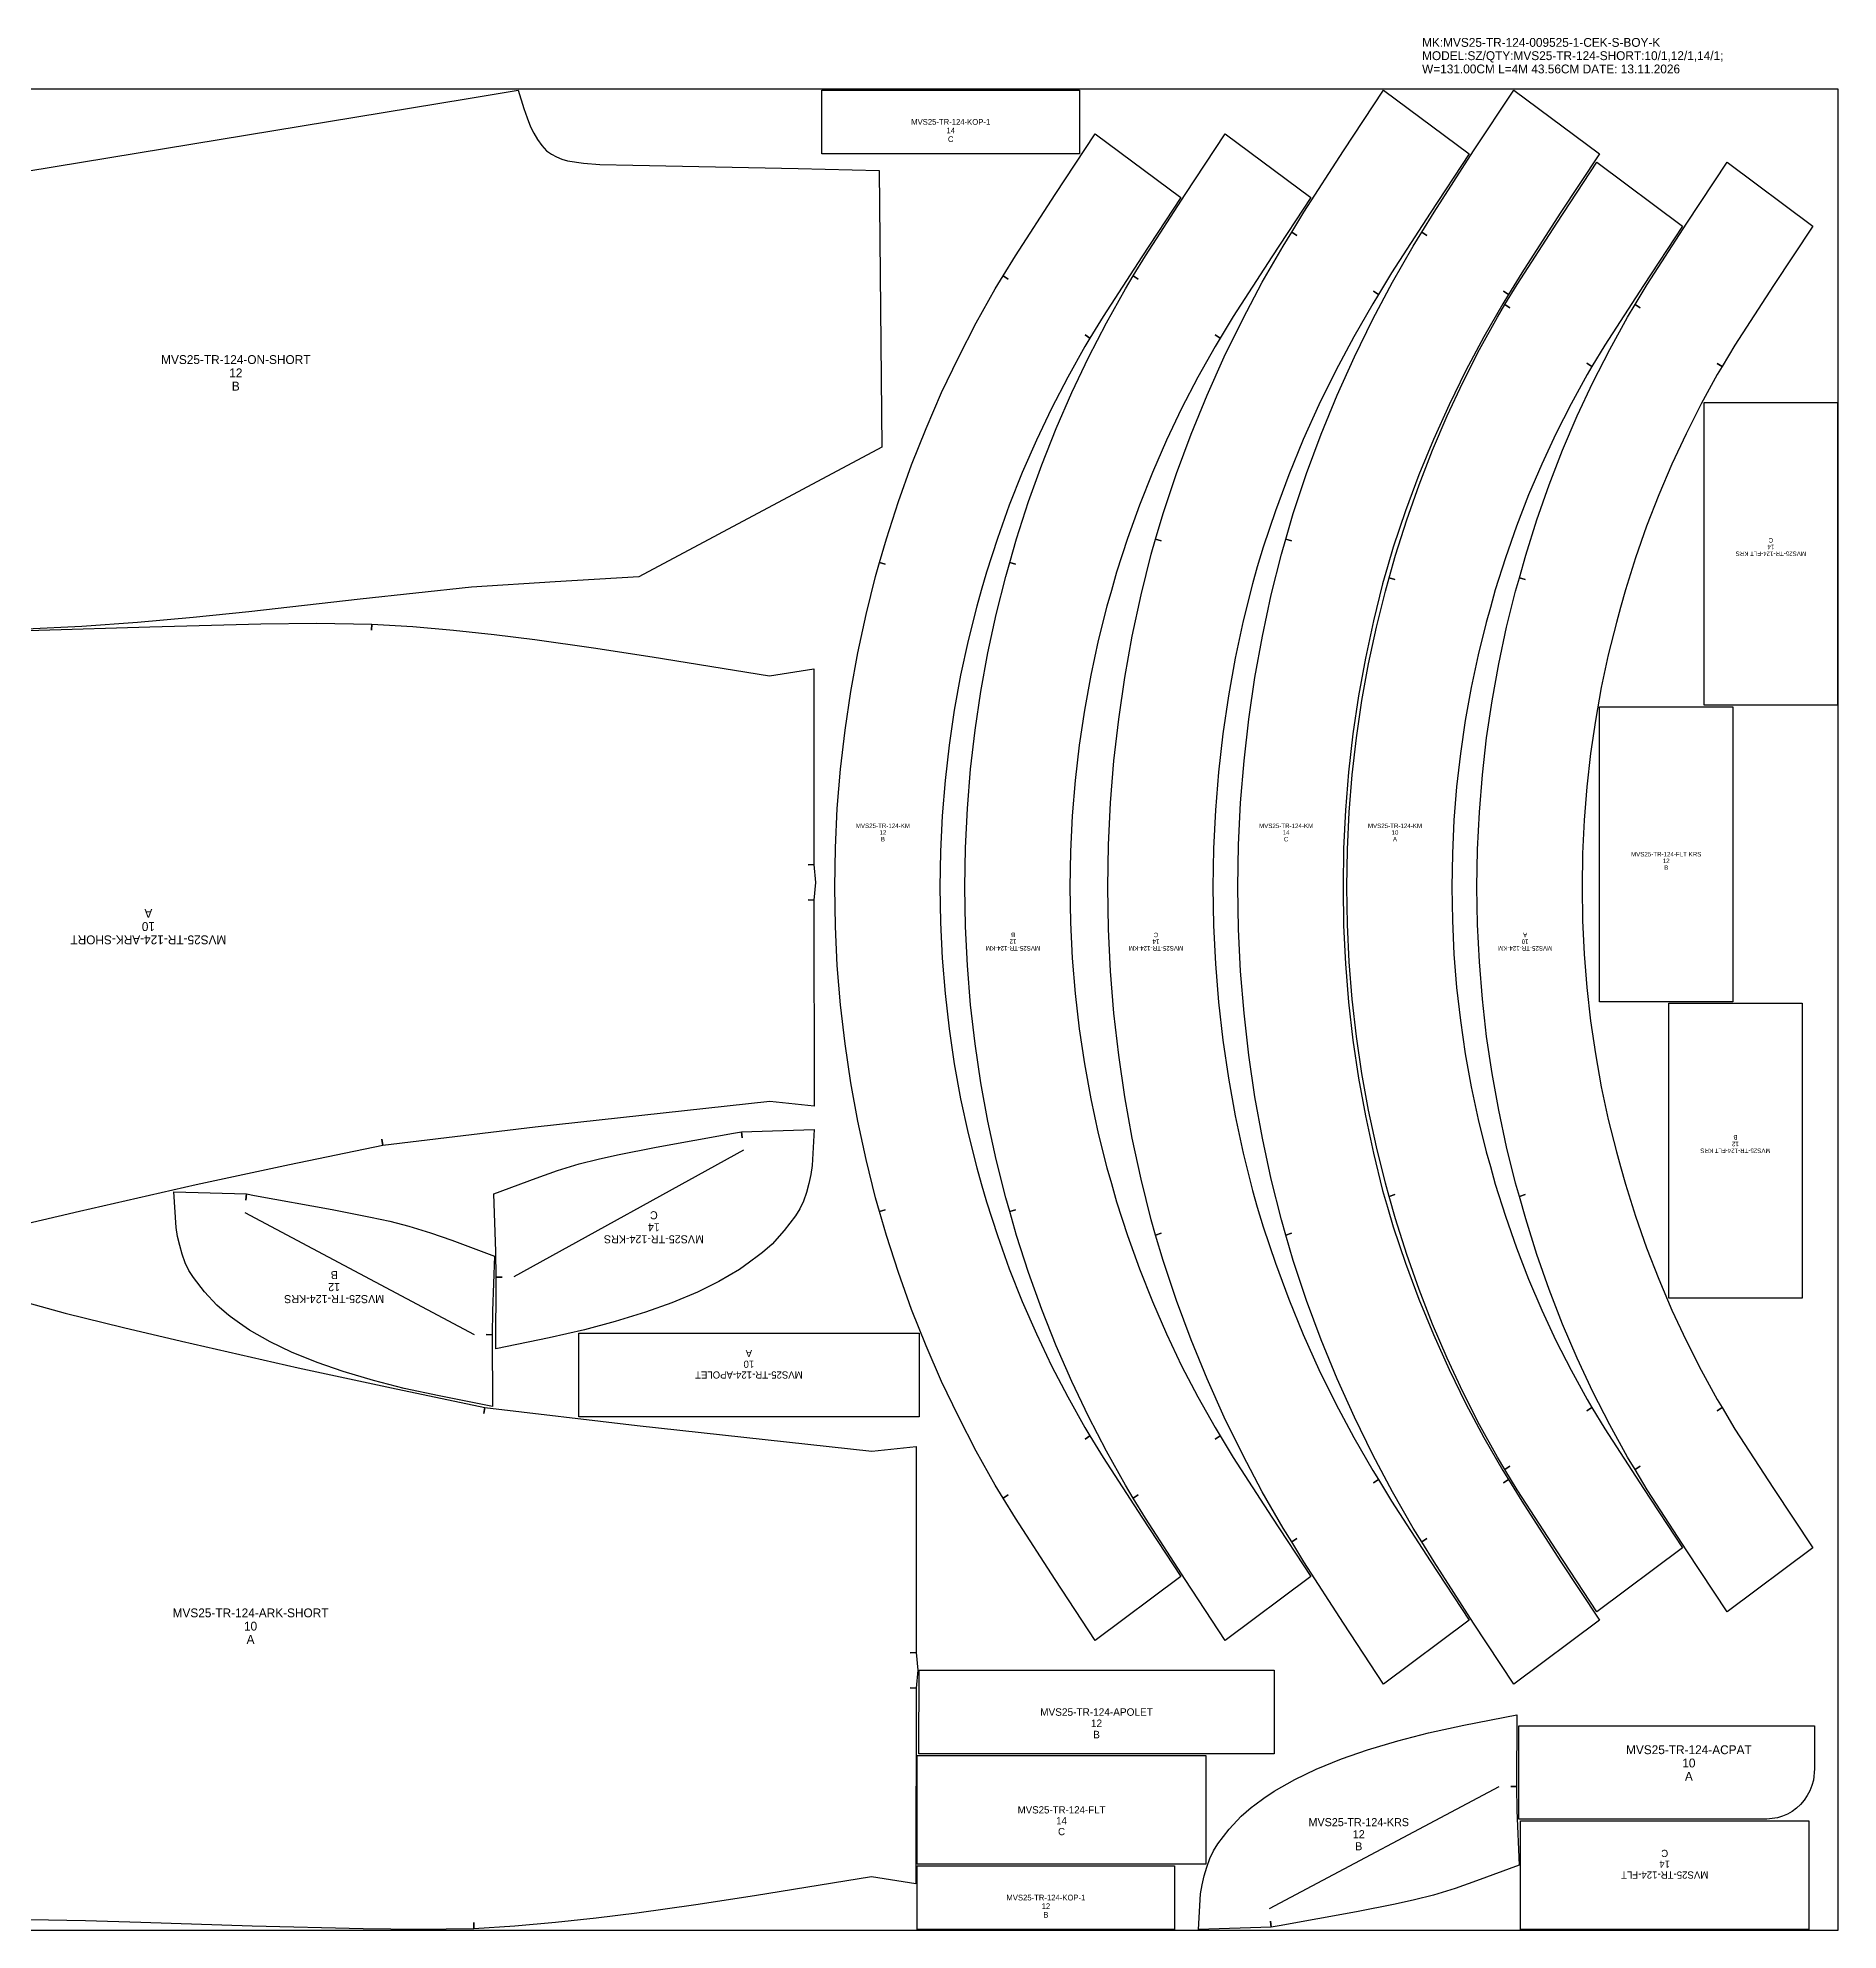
# Model space of a CAD drawing. Header units: centimetres. Extents: x 0 to 444, y 0 to 135.
# Drawn here: x 315.5 to 443.6, y 0 to 134.7 of the extents above; entities that cross this region are included whole.
import ezdxf
from ezdxf.enums import TextEntityAlignment as Align

# ---------------------------------------------------------------- set-up
doc = ezdxf.new("R2010")
doc.units = ezdxf.units.CM

msp = doc.modelspace()

# ---------------------------------------------------------------- linework, layer by layer
at = {"layer": 'T001L001'}
for points in [[(0, 0), (443.557653, 0), (443.557653, 130.997958), (0, 130.997958), (0, 0)], [(314.660275, 125.171198), (345.932755, 130.324858), (349.625915, 130.944618), (350.032315, 129.623818), (350.260915, 128.973578), (350.517455, 128.336038), (350.748595, 127.868678), (351.012755, 127.419098), (351.309935, 127.002538), (351.655375, 126.629158), (351.990655, 126.385318), (352.356415, 126.189738), (352.739955, 126.029718), (353.138735, 125.915418), (354.289355, 125.737618), (355.452675, 125.646178), (357.799635, 125.592838), (369.554754, 125.359158), (375.315474, 125.214378), (375.495814, 105.529378)], [(380.408174, 126.413258), (371.246394, 126.413258), (371.246394, 130.944618), (380.408174, 130.944618), (389.567414, 130.944618), (389.567414, 126.413258), (380.408174, 126.413258)], [(399.067014, 74.228959), (399.110194, 71.495919), (399.239734, 68.767959), (399.460714, 66.045079), (399.770594, 63.332359), (400.166834, 60.632339), (400.651974, 57.947559), (401.226014, 55.283099), (401.886414, 52.641499), (402.224234, 51.450239), (402.645874, 50.040539), (403.512014, 47.454819), (404.464514, 44.899579), (405.498294, 42.379899), (406.613354, 39.900859), (407.809694, 37.462459), (409.084774, 35.067239), (410.438594, 32.72028), (410.844994, 32.0675), (410.491934, 31.82874), (410.844994, 32.0675), (411.779714, 30.52572), (414.527994, 26.27884), (417.309294, 22.05736), (411.213294, 17.5133), (408.360874, 21.84654), (405.541474, 26.20264), (404.677874, 27.62758), (405.030934, 27.86634), (404.677874, 27.62758), (404.065734, 28.61564), (402.582374, 31.19374), (401.185374, 33.825179), (399.874734, 36.504879), (398.650454, 39.230299), (397.517614, 41.998899), (396.476214, 44.805599), (395.528794, 47.647859), (394.987774, 49.463959), (395.389094, 49.593499), (394.987774, 49.463959), (394.682974, 50.538379), (393.956534, 53.439059), (393.329154, 56.365139), (392.795754, 59.308999), (392.361414, 62.273179), (392.021054, 65.250059), (391.779754, 68.237099), (391.637514, 71.231759), (391.591794, 74.228959), (391.637514, 77.223619), (391.779754, 80.220819), (392.021054, 83.207859), (392.361414, 86.184739), (392.795754, 89.146379), (393.329154, 92.092779), (393.956534, 95.018859), (394.682974, 97.916999), (394.987774, 98.993959), (395.389094, 98.864419), (394.987774, 98.993959), (395.528794, 100.810058), (396.476214, 103.652318), (397.517614, 106.459018), (398.650454, 109.227618), (399.874734, 111.953038), (401.185374, 114.632738), (402.582374, 117.264178), (404.065734, 119.842278), (404.677874, 120.830338), (405.030934, 120.591578), (404.677874, 120.830338), (405.541474, 122.255278), (408.360874, 126.611378), (411.213294, 130.944618), (417.309294, 126.400558), (414.527994, 122.176538), (411.779714, 117.932198), (410.844994, 116.390418), (410.491934, 116.629178), (410.844994, 116.390418), (410.438594, 115.737638), (409.084774, 113.390678), (407.809694, 110.995458), (406.613354, 108.557058), (405.498294, 106.078018), (404.464514, 103.558338), (403.512014, 101.003098), (402.645874, 98.417379), (402.224234, 97.007679), (401.886414, 95.816419), (401.226014, 93.174819), (400.651974, 90.510359), (400.166834, 87.825579), (399.770594, 85.125559), (399.460714, 82.412839), (399.239734, 79.689959), (399.110194, 76.961999), (399.067014, 74.228959)], [(408.327854, 74.228959), (408.368494, 71.495919), (408.500574, 68.767959), (408.719014, 66.045079), (409.028894, 63.332359), (409.425134, 60.632339), (409.912814, 57.947559), (410.484314, 55.283099), (411.144714, 52.641499), (411.482534, 51.450239), (411.904174, 50.040539), (412.772854, 47.454819), (413.722814, 44.899579), (414.756594, 42.379899), (415.871654, 39.900859), (417.067994, 37.462459), (418.345614, 35.067239), (419.696894, 32.72028), (420.105834, 32.0675), (419.750234, 31.82874), (420.105834, 32.0675), (421.038014, 30.52572), (423.786294, 26.27884), (426.567594, 22.05736), (420.474134, 17.5133), (417.619174, 21.84654), (414.799774, 26.20264), (413.936174, 27.62758), (414.289234, 27.86634), (413.936174, 27.62758), (413.324034, 28.61564), (411.840674, 31.19374), (410.443674, 33.825179), (409.133034, 36.504879), (407.911294, 39.230299), (406.778454, 41.998899), (405.737054, 44.805599), (404.787094, 47.647859), (404.246074, 49.463959), (404.649934, 49.593499), (404.246074, 49.463959), (403.941274, 50.538379), (403.217374, 53.439059), (402.587454, 56.365139), (402.056594, 59.308999), (401.619714, 62.273179), (401.281894, 65.250059), (401.040594, 68.237099), (400.895814, 71.231759), (400.850094, 74.228959), (400.895814, 77.223619), (401.040594, 80.220819), (401.281894, 83.207859), (401.619714, 86.184739), (402.056594, 89.146379), (402.587454, 92.092779), (403.217374, 95.018859), (403.941274, 97.916999), (404.246074, 98.993959), (404.649934, 98.864419), (404.246074, 98.993959), (404.787094, 100.810058), (405.737054, 103.652318), (406.778454, 106.459018), (407.911294, 109.227618), (409.133034, 111.953038), (410.443674, 114.632738), (411.840674, 117.264178), (413.324034, 119.842278), (413.936174, 120.830338), (414.289234, 120.591578), (413.936174, 120.830338), (414.799774, 122.255278), (417.619174, 126.611378), (420.474134, 130.944618), (426.567594, 126.400558), (423.786294, 122.176538), (421.038014, 117.932198), (420.105834, 116.390418), (419.750234, 116.629178), (420.105834, 116.390418), (419.696894, 115.737638), (418.345614, 113.390678), (417.067994, 110.995458), (415.871654, 108.557058), (414.756594, 106.078018), (413.722814, 103.558338), (412.772854, 101.003098), (411.904174, 98.417379), (411.482534, 97.007679), (411.144714, 95.816419), (410.484314, 93.174819), (409.912814, 90.510359), (409.425134, 87.825579), (409.028894, 85.125559), (408.719014, 82.412839), (408.500574, 79.689959), (408.368494, 76.961999), (408.327854, 74.228959)], [(379.630934, 74.231499), (379.671574, 71.701659), (379.796034, 69.176899), (380.004314, 66.657219), (380.291334, 64.147699), (380.662174, 61.648339), (381.114294, 59.164219), (381.647694, 56.697879), (382.262374, 54.251859), (382.579874, 53.139339), (382.955794, 51.828699), (383.727954, 49.433479), (384.576314, 47.066199), (385.503414, 44.731939), (386.506714, 42.433239), (387.583674, 40.170099), (388.734294, 37.947599), (389.956034, 35.768279), (390.319254, 35.166299), (389.966194, 34.930079), (390.319254, 35.166299), (391.248894, 33.634679), (393.997174, 29.3878), (396.778474, 25.16632), (390.685014, 20.62226), (387.830054, 24.95296), (385.010654, 29.3116), (384.144514, 30.74162), (384.497574, 30.98038), (384.144514, 30.74162), (383.580634, 31.6738), (382.226814, 34.084259), (380.954274, 36.542979), (379.763014, 39.047419), (378.653034, 41.592499), (377.626874, 44.175679), (376.687074, 46.791879), (375.833634, 49.443639), (375.351034, 51.130199), (375.754894, 51.257199), (375.351034, 51.130199), (375.066554, 52.123339), (374.385834, 54.830979), (373.796554, 57.558939), (373.296174, 60.307219), (372.887234, 63.073279), (372.567194, 65.849499), (372.338594, 68.638419), (372.201434, 71.432419), (372.155714, 74.231499), (372.201434, 77.028039), (372.338594, 79.824579), (372.567194, 82.610959), (372.887234, 85.389719), (373.296174, 88.155779), (373.796554, 90.904059), (374.385834, 93.632019), (375.066554, 96.339659), (375.351034, 97.332799), (375.754894, 97.205799), (375.351034, 97.332799), (375.833634, 99.019359), (376.687074, 101.668578), (377.626874, 104.287318), (378.653034, 106.870498), (379.763014, 109.415578), (380.954274, 111.920018), (382.226814, 114.378738), (383.580634, 116.789198), (384.144514, 117.721378), (384.497574, 117.482618), (384.144514, 117.721378), (385.010654, 119.151398), (387.830054, 123.507498), (390.685014, 127.840738), (396.778474, 123.296678), (393.997174, 119.075198), (391.248894, 114.828318), (390.319254, 113.296698), (389.966194, 113.532918), (390.319254, 113.296698), (389.956034, 112.694718), (388.734294, 110.515398), (387.583674, 108.292898), (386.506714, 106.029758), (385.503414, 103.731058), (384.576314, 101.396798), (383.727954, 99.029519), (382.955794, 96.634299), (382.579874, 95.321119), (382.262374, 94.211139), (381.647694, 91.765119), (381.114294, 89.298779), (380.662174, 86.814659), (380.291334, 84.315299), (380.004314, 81.805779), (379.796034, 79.286099), (379.671574, 76.761339), (379.630934, 74.231499)], [(388.891774, 74.231499), (388.932414, 71.701659), (389.056874, 69.176899), (389.262614, 66.657219), (389.552174, 64.147699), (389.923014, 61.648339), (390.375134, 59.164219), (390.908534, 56.697879), (391.520674, 54.251859), (391.840714, 53.139339), (392.214094, 51.828699), (392.986254, 49.433479), (393.837154, 47.066199), (394.764254, 44.731939), (395.765014, 42.433239), (396.841974, 40.170099), (397.992594, 37.947599), (399.216874, 35.768279), (399.580094, 35.166299), (399.224494, 34.930079), (399.580094, 35.166299), (400.509734, 33.634679), (403.255474, 29.3878), (406.039314, 25.16632), (399.943314, 20.62226), (397.088354, 24.95296), (394.268954, 29.3116), (393.402814, 30.74162), (393.758414, 30.98038), (393.402814, 30.74162), (392.838934, 31.6738), (391.487654, 34.084259), (390.212574, 36.542979), (389.021314, 39.047419), (387.911334, 41.592499), (386.887714, 44.175679), (385.947914, 46.791879), (385.091934, 49.443639), (384.609334, 51.130199), (385.013194, 51.257199), (384.609334, 51.130199), (384.324854, 52.123339), (383.646674, 54.830979), (383.057394, 57.558939), (382.557014, 60.307219), (382.145534, 63.073279), (381.825494, 65.849499), (381.596894, 68.638419), (381.459734, 71.432419), (381.414014, 74.231499), (381.459734, 77.028039), (381.596894, 79.824579), (381.825494, 82.610959), (382.145534, 85.389719), (382.557014, 88.155779), (383.057394, 90.904059), (383.646674, 93.632019), (384.324854, 96.339659), (384.609334, 97.332799), (385.013194, 97.205799), (384.609334, 97.332799), (385.091934, 99.019359), (385.947914, 101.668578), (386.887714, 104.287318), (387.911334, 106.870498), (389.021314, 109.415578), (390.212574, 111.920018), (391.487654, 114.378738), (392.838934, 116.789198), (393.402814, 117.721378), (393.758414, 117.482618), (393.402814, 117.721378), (394.268954, 119.151398), (397.088354, 123.507498), (399.943314, 127.840738), (406.039314, 123.296678), (403.255474, 119.075198), (400.509734, 114.828318), (399.580094, 113.296698), (399.224494, 113.532918), (399.580094, 113.296698), (399.216874, 112.694718), (397.992594, 110.515398), (396.841974, 108.292898), (395.765014, 106.029758), (394.764254, 103.731058), (393.837154, 101.396798), (392.986254, 99.029519), (392.214094, 96.634299), (391.840714, 95.321119), (391.520674, 94.211139), (390.908534, 91.765119), (390.375134, 89.298779), (389.923014, 86.814659), (389.552174, 84.315299), (389.262614, 81.805779), (389.056874, 79.286099), (388.932414, 76.761339), (388.891774, 74.231499)], [(416.072314, 74.228959), (416.107874, 71.843899), (416.219634, 69.461379), (416.410134, 67.086479), (416.676834, 64.721739), (417.022274, 62.364619), (417.443914, 60.022739), (417.941754, 57.698639), (418.515794, 55.392319), (418.812974, 54.340759), (419.160954, 53.085999), (419.877234, 50.802539), (420.667174, 48.544479), (421.530774, 46.319439), (422.465494, 44.124879), (423.471334, 41.963339), (424.548294, 39.842439), (425.693834, 37.759639), (426.031654, 37.193219), (425.676054, 36.956999), (426.031654, 37.193219), (426.958754, 35.664139), (429.704494, 31.41726), (432.488334, 27.19578), (426.392334, 22.65172), (423.537374, 26.98496), (420.717974, 31.34106), (419.849294, 32.77616), (420.204894, 33.01238), (419.849294, 32.77616), (419.315894, 33.670239), (418.045894, 35.971479), (416.849554, 38.318439), (415.731954, 40.706039), (414.693094, 43.131739), (413.735514, 45.595539), (412.856674, 48.092359), (412.061654, 50.617119), (411.614614, 52.219859), (412.018474, 52.344319), (411.614614, 52.219859), (411.345374, 53.164739), (410.702754, 55.742839), (410.141414, 58.343799), (409.668974, 60.962539), (409.280354, 63.599059), (408.980634, 66.245739), (408.764734, 68.902579), (408.637734, 71.564499), (408.597094, 74.228959), (408.637734, 76.893419), (408.764734, 79.555339), (408.980634, 82.212179), (409.280354, 84.858859), (409.668974, 87.495379), (410.141414, 90.114119), (410.702754, 92.715079), (411.345374, 95.293179), (411.614614, 96.238059), (412.018474, 96.113599), (411.614614, 96.238059), (412.061654, 97.840799), (412.856674, 100.365558), (413.735514, 102.862378), (414.693094, 105.326178), (415.731954, 107.751878), (416.849554, 110.139478), (418.045894, 112.486438), (419.315894, 114.787678), (419.849294, 115.681758), (420.204894, 115.445538), (419.849294, 115.681758), (420.717974, 117.116858), (423.537374, 121.472958), (426.392334, 125.806198), (432.488334, 121.262138), (429.704494, 117.040658), (426.958754, 112.793778), (426.031654, 111.264698), (425.676054, 111.500918), (426.031654, 111.264698), (425.693834, 110.695738), (424.548294, 108.615478), (423.471334, 106.492038), (422.465494, 104.333038), (421.530774, 102.138478), (420.667174, 99.913438), (419.877234, 97.655379), (419.160954, 95.371919), (418.812974, 94.117159), (418.515794, 93.065599), (417.941754, 90.759279), (417.443914, 88.435179), (417.022274, 86.093299), (416.676834, 83.736179), (416.410134, 81.371439), (416.219634, 78.993999), (416.107874, 76.614019), (416.072314, 74.228959)], [(425.333154, 74.226419), (425.368714, 71.841359), (425.480474, 69.461379), (425.670974, 67.086479), (425.937674, 64.719199), (426.283114, 62.364619), (426.702214, 60.020199), (427.202594, 57.696099), (427.774094, 55.389779), (428.073814, 54.338219), (428.421794, 53.083459), (429.138074, 50.799999), (429.928014, 48.544479), (430.789074, 46.316899), (431.726334, 44.122339), (432.732174, 41.963339), (433.809133, 39.842439), (434.954673, 37.759639), (435.292493, 37.190679), (434.936893, 36.956999), (435.292493, 37.190679), (436.217053, 35.661599), (438.965333, 31.41726), (441.746633, 27.19578), (435.653173, 22.64918), (432.798214, 26.98242), (429.978814, 31.34106), (429.110134, 32.77616), (429.465734, 33.01238), (429.110134, 32.77616), (428.576734, 33.667699), (427.306734, 35.968939), (426.110394, 38.315899), (424.992794, 40.703499), (423.953934, 43.131739), (422.996354, 45.595539), (422.117514, 48.089819), (421.322494, 50.617119), (420.875454, 52.217319), (421.279314, 52.341779), (420.875454, 52.217319), (420.606214, 53.162199), (419.961054, 55.742839), (419.402254, 58.341259), (418.929814, 60.962539), (418.541194, 63.596519), (418.238934, 66.243199), (418.025574, 68.900039), (417.898574, 71.564499), (417.857934, 74.226419), (417.898574, 76.890879), (418.025574, 79.555339), (418.238934, 82.212179), (418.541194, 84.858859), (418.929814, 87.492839), (419.402254, 90.114119), (419.961054, 92.712539), (420.606214, 95.293179), (420.875454, 96.238059), (421.279314, 96.111059), (420.875454, 96.238059), (421.322494, 97.838259), (422.117514, 100.365558), (422.996354, 102.859838), (423.953934, 105.323638), (424.992794, 107.751878), (426.110394, 110.139478), (427.306734, 112.483898), (428.576734, 114.787678), (429.110134, 115.679218), (429.465734, 115.442998), (429.110134, 115.679218), (429.978814, 117.114318), (432.798214, 121.472958), (435.653173, 125.806198), (441.746633, 121.259598), (438.965333, 117.038118), (436.217053, 112.791238), (435.292493, 111.264698), (434.936893, 111.498378), (435.292493, 111.264698), (434.954673, 110.695738), (433.809133, 108.612938), (432.732174, 106.492038), (431.726334, 104.333038), (430.789074, 102.138478), (429.928014, 99.910898), (429.138074, 97.655379), (428.421794, 95.369379), (428.073814, 94.117159), (427.774094, 93.065599), (427.202594, 90.759279), (426.702214, 88.432639), (426.283114, 86.090759), (425.937674, 83.736179), (425.670974, 81.368899), (425.480474, 78.993999), (425.368714, 76.614019), (425.333154, 74.226419)], [(443.506853, 108.722158), (443.506853, 87.175339), (434.030113, 87.175339), (434.030113, 108.722158), (443.506853, 108.722158)], [(375.495814, 105.529378), (358.226355, 96.301559), (352.262435, 95.956119), (346.301055, 95.562419), (338.381335, 94.711519), (330.466695, 93.814899), (326.509375, 93.413579), (322.546975, 93.060519), (318.579495, 92.770959), (314.609475, 92.585539)], [(311.571635, 92.379799), (315.521335, 92.499179), (323.420735, 92.755719), (331.320135, 92.958919), (335.269835, 92.999559), (339.216995, 92.948759), (339.201755, 92.506799), (339.216995, 92.948759), (342.122755, 92.776039), (345.023435, 92.514419), (347.919035, 92.201999), (350.812095, 91.836239), (354.992935, 91.249499), (359.166155, 90.606879), (367.507514, 89.260679), (370.664734, 89.753439), (370.677434, 75.826619), (370.255794, 75.806299), (370.677434, 75.826619), (370.796814, 74.559159), (370.679974, 73.291699), (370.258334, 73.312019), (370.679974, 73.291699), (370.690134, 58.630819), (367.530374, 58.968639), (350.834955, 57.147459), (339.991695, 55.849519), (339.925655, 56.286399), (339.991695, 55.849519), (333.347055, 54.455059), (326.710035, 53.027579), (318.406775, 51.145439), (314.266575, 50.164999)], [(426.580294, 66.070479), (426.580294, 87.066119), (436.057033, 87.066119), (436.057033, 66.070479), (426.580294, 66.070479)], [(431.515514, 65.961259), (440.992253, 65.961259), (440.992253, 44.965619), (431.515514, 44.965619), (431.515514, 65.961259)], [(348.038415, 41.358819), (348.061275, 46.476919), (348.482915, 46.479459), (348.061275, 46.476919), (348.040955, 48.293019), (347.888555, 52.392579), (350.916235, 53.522879), (352.437695, 54.058819), (353.974395, 54.541419), (355.333295, 54.876699), (356.699815, 55.178959), (359.445555, 55.717439), (364.959895, 56.705499), (365.526315, 56.819799), (365.572035, 56.380379), (365.526315, 56.819799), (370.690134, 56.969659), (370.560594, 54.422039), (370.456454, 53.774339), (370.311674, 53.134259), (370.138954, 52.504339), (369.928134, 51.884579), (369.671594, 51.338479), (369.356634, 50.822859), (368.569234, 49.786539), (367.700554, 48.826419), (367.009674, 48.214279), (366.740434, 48.000919), (366.097815, 47.528479), (365.373915, 47.015399), (363.898175, 46.167039), (362.379255, 45.410119), (360.558075, 44.645579), (358.701335, 43.977559), (356.534715, 43.304459), (354.342695, 42.715179), (351.828095, 42.146219), (348.038415, 41.358819)], [(365.663475, 55.496459), (349.326195, 46.484539)], [(347.794575, 37.271959), (344.015055, 38.013639), (341.513155, 38.549579), (339.331295, 39.110919), (337.169755, 39.756079), (335.320635, 40.401239), (333.504535, 41.140379), (331.985615, 41.874439), (330.509875, 42.699939), (329.788515, 43.200319), (329.143355, 43.662599), (328.874115, 43.873419), (328.183235, 44.470319), (327.309475, 45.415199), (326.516995, 46.436279), (326.199495, 46.944279), (325.937875, 47.485299), (325.721975, 48.097439), (325.544175, 48.722279), (325.394315, 49.357279), (325.285095, 49.999899), (325.130155, 52.537359), (330.306675, 52.387499), (330.260955, 51.948079), (330.306675, 52.387499), (330.873095, 52.273199), (336.387435, 51.287679), (339.133175, 50.746659), (340.499695, 50.444399), (341.858595, 50.109119), (343.397835, 49.626519), (344.919295, 49.090579), (347.946975, 47.960279), (347.794575, 44.066459), (347.771715, 42.374819), (347.350075, 42.377359), (347.771715, 42.374819), (347.794575, 37.271959)], [(330.169515, 51.064159), (346.506795, 42.382439)], [(313.115955, 45.102779), (317.403475, 43.914059), (321.536055, 42.885359), (325.678795, 41.904919), (333.979515, 40.022779), (340.616535, 38.595299), (347.261175, 37.203379), (347.195135, 36.766499), (347.261175, 37.203379), (358.104435, 35.905439), (374.802394, 34.081719), (377.962154, 34.422079), (377.949454, 19.7612), (377.527814, 19.73834), (377.949454, 19.7612), (378.066294, 18.49374), (377.946914, 17.22374), (377.525274, 17.2466), (377.946914, 17.22374), (377.934214, 3.29692), (374.776994, 3.78968), (366.435634, 2.44348), (362.262415, 1.80086), (358.081575, 1.21666), (355.191055, 0.8509), (352.292915, 0.53594), (349.392235, 0.27686), (346.486475, 0.10414), (346.473775, 0.5461), (346.486475, 0.10414), (342.539315, 0.05334), (338.589615, 0.09398), (330.692755, 0.29464), (322.790815, 0.55372), (318.841115, 0.67056), (314.891415, 0.74422)], [(366.047015, 42.491659), (378.155194, 42.489119), (378.152654, 36.522659), (366.047015, 36.525199), (353.941375, 36.525199), (353.941375, 42.491659), (366.047015, 42.491659)], [(390.784074, 12.53744), (378.150114, 12.53998), (378.152654, 18.50644), (390.784074, 18.5039), (403.418034, 18.5039), (403.418034, 12.53744), (390.784074, 12.53744)], [(420.697654, 15.31874), (420.677334, 10.21588), (420.255694, 10.21334), (420.677334, 10.21588), (420.700194, 8.52424), (420.850054, 4.63296), (417.822374, 3.50266), (416.300914, 2.96418), (414.764214, 2.48412), (413.405314, 2.1463), (412.038794, 1.84658), (409.293054, 1.30556), (403.778714, 0.3175), (403.212294, 0.20574), (403.166574, 0.64516), (403.212294, 0.20574), (398.035774, 0.05334), (398.190714, 2.59334), (398.299934, 3.23596), (398.449794, 3.86842), (398.627594, 4.49326), (398.843494, 5.1054), (399.105114, 5.64642), (399.422614, 6.15442), (400.212554, 7.1755), (401.086314, 8.12038), (401.779734, 8.71982), (402.048974, 8.9281), (402.691594, 9.39038), (403.415494, 9.8933), (404.891234, 10.7188), (406.407614, 11.45286), (408.226254, 12.192), (410.075374, 12.83462), (412.234374, 13.47978), (414.416234, 14.04112), (416.920674, 14.57706), (420.697654, 15.31874)], [(441.883793, 14.5288), (441.883793, 11.4681), (441.799973, 10.67562), (441.693293, 10.28954), (441.545973, 9.92124), (441.363093, 9.57072), (441.142113, 9.24306), (440.888113, 8.94588), (440.603633, 8.67918), (440.291213, 8.44804), (439.958473, 8.25246), (439.605413, 8.10006), (439.239653, 7.9883), (438.482733, 7.8994), (420.827194, 7.8994), (420.827194, 14.5288), (441.883793, 14.5288)], [(378.028194, 4.69392), (378.028194, 12.42822), (398.561554, 12.42822), (398.561554, 4.69392), (378.028194, 4.69392)], [(419.412414, 10.20826), (403.075134, 1.52654)], [(420.949114, 7.78764), (441.482473, 7.78764), (441.482473, 0.05334), (420.949114, 0.05334), (420.949114, 7.78764)], [(387.182354, 0.05334), (378.023114, 0.05334), (378.023114, 4.5847), (387.182354, 4.5847), (396.344134, 4.5847), (396.344134, 0.05334), (387.182354, 0.05334)]]:
    msp.add_lwpolyline(points, dxfattribs=at)

# ---------------------------------------------------------------- texts
at = {"layer": 'ABC'}
for s, p in [('MK:MVS25-TR-124-009525-1-CEK-S-BOY-K', (413.951414, 133.832598)), ('MODEL:SZ/QTY:MVS25-TR-124-SHORT:10/1,12/1,14/1;', (413.951414, 132.887718)), ('W=131.00CM L=4M 43.56CM DATE: 13.11.2026', (413.951414, 131.942838))]:
    msp.add_text(s, height=0.63, dxfattribs=at).set_placement(p, align=Align.BOTTOM_LEFT)
for s, height, p in [('MVS25-TR-124-KOP-1', 0.409, (380.408174, 128.678938)), ('14', 0.409, (380.408174, 128.064258)), ('C', 0.409, (380.408174, 127.452118)), ('MVS25-TR-124-ON-SHORT', 0.63, (329.537055, 111.765078)), ('12', 0.63, (329.537055, 110.820198)), ('B', 0.63, (329.537055, 109.875318)), ('MVS25-TR-124-KM', 0.318, (375.582174, 78.590139)), ('12', 0.318, (375.582174, 78.115159)), ('MVS25-TR-124-KM', 0.318, (404.276554, 78.587599)), ('14', 0.318, (404.276554, 78.112619)), ('MVS25-TR-124-KM', 0.318, (412.023554, 78.587599)), ('10', 0.318, (412.023554, 78.112619)), ('B', 0.318, (375.582174, 77.637639)), ('C', 0.318, (404.276554, 77.635099)), ('A', 0.318, (412.023554, 77.635099)), ('MVS25-TR-124-FLT KRS', 0.318, (431.319934, 76.568299)), ('12', 0.318, (431.319934, 76.090779)), ('B', 0.318, (431.319934, 75.615799)), ('MVS25-TR-124-ARK-SHORT', 0.63, (330.586075, 22.57806)), ('10', 0.63, (330.586075, 21.63318)), ('A', 0.63, (330.586075, 20.6883)), ('MVS25-TR-124-APOLET', 0.534, (390.784074, 15.52194)), ('12', 0.534, (390.784074, 14.72184)), ('B', 0.534, (390.784074, 13.9192)), ('MVS25-TR-124-ACPAT', 0.63, (432.935373, 12.8397)), ('10', 0.63, (432.935373, 11.89482)), ('A', 0.63, (432.935373, 10.94994)), ('MVS25-TR-124-FLT', 0.516, (388.294874, 8.56234)), ('14', 0.516, (388.294874, 7.78764)), ('C', 0.516, (388.294874, 7.01548)), ('MVS25-TR-124-KRS', 0.573, (409.442914, 7.68604)), ('12', 0.573, (409.442914, 6.82752)), ('B', 0.573, (409.442914, 5.969)), ('MVS25-TR-124-KOP-1', 0.409, (387.182354, 2.31902)), ('12', 0.409, (387.182354, 1.70434)), ('B', 0.409, (387.182354, 1.0922))]:
    msp.add_text(s, height=height, dxfattribs=at).set_placement(p, align=Align.MIDDLE_CENTER)
for s, height, p in [('14', 0.318, (438.769753, 98.424999)), ('C', 0.318, (438.769753, 98.899979)), ('MVS25-TR-124-FLT KRS', 0.318, (438.769753, 97.947479)), ('10', 0.63, (323.316595, 71.417179)), ('A', 0.63, (323.316595, 72.362059)), ('MVS25-TR-124-ARK-SHORT', 0.63, (323.316595, 70.472299)), ('MVS25-TR-124-KM', 0.318, (384.840474, 69.870319)), ('12', 0.318, (384.840474, 70.347839)), ('B', 0.318, (384.840474, 70.822819)), ('MVS25-TR-124-KM', 0.318, (395.018254, 69.867779)), ('14', 0.318, (395.018254, 70.345299)), ('C', 0.318, (395.018254, 70.820279)), ('MVS25-TR-124-KM', 0.318, (421.284394, 69.867779)), ('10', 0.318, (421.284394, 70.342759)), ('A', 0.318, (421.284394, 70.820279)), ('B', 0.318, (436.252613, 56.415939)), ('MVS25-TR-124-FLT KRS', 0.318, (436.252613, 55.463439)), ('12', 0.318, (436.252613, 55.940959)), ('14', 0.57, (359.288075, 50.017679)), ('C', 0.57, (359.288075, 50.873659)), ('MVS25-TR-124-KRS', 0.57, (359.288075, 49.164239)), ('12', 0.57, (336.537295, 45.760639)), ('B', 0.57, (336.537295, 46.616619)), ('MVS25-TR-124-KRS', 0.57, (336.537295, 44.904659)), ('10', 0.51, (366.047015, 40.271699)), ('A', 0.51, (366.047015, 41.036239)), ('MVS25-TR-124-APOLET', 0.51, (366.047015, 39.507159)), ('C', 0.513, (431.215794, 5.461)), ('MVS25-TR-124-FLT', 0.513, (431.215794, 3.92176)), ('14', 0.513, (431.215794, 4.69138))]:
    msp.add_text(s, height=height, rotation=180, dxfattribs=at).set_placement(p, align=Align.MIDDLE_CENTER)

doc.saveas('drawing.dxf')
